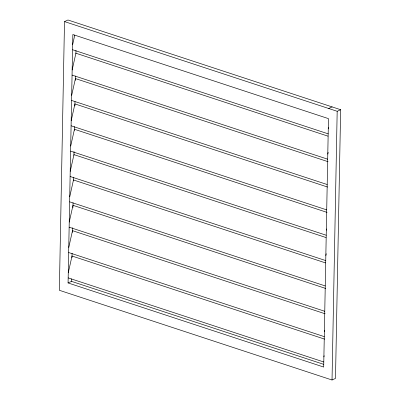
<?xml version="1.0" encoding="UTF-8"?>
<svg xmlns="http://www.w3.org/2000/svg" width="400" height="400" viewBox="0 0 400 400"><rect width="100%" height="100%" fill="white"/><g stroke="black" fill="none" stroke-linecap="round" stroke-linejoin="round"><path stroke-width="0.6" d="M64.51 21.58L59.355 290.285L332.025 380L335.49 378.42L340.645 109.715L67.975 20L64.51 21.58L337.18 111.295L340.645 109.715M68.07 282.95L72.84 34.525L328.465 118.63L323.695 367.055L68.07 282.95L71.535 281.37L323.605 364.305M71.535 281.37L71.58 278.87M71.99 257.65L72.075 253.28M72.475 232.36L72.565 227.69M72.95 207.575L73.045 202.72M73.465 180.875L73.535 177.13M73.955 155.285L74.025 151.54M74.435 130.4L74.505 126.57M74.9 105.975L74.985 101.605M75.395 80.38L75.475 76.01M75.91 53.54L75.97 50.42M332.025 380L337.18 111.295M72.645 44.665L74.79 35.07M72.155 70.015L75.915 53.225L327.985 136.16M71.67 95.365L75.43 78.57L328.09 161.705M71.185 120.71L74.94 103.92L327.605 187.055M70.695 146.06L74.455 129.27L327.115 212.405M70.21 171.41L73.965 154.62L326.035 237.56M69.725 196.76L73.48 179.97L325.55 262.905M69.235 222.11L72.995 205.32L325.655 288.45M68.75 247.46L72.505 230.67L325.17 313.8M68.265 272.81L72.02 256.02L324.685 339.15M328.27 128.77L328.54 127.575M327.785 154.12L328.185 152.32M326.325 230.17L326.595 228.97M325.84 255.52L326.24 253.72M324.38 331.565L324.645 330.37M323.89 356.915L324.16 355.72M328.66 108.49L332.125 106.91M72.545 49.735L328.175 133.84M72.06 75.085L327.685 159.19M71.575 100.435L327.2 184.54M71.085 125.78L326.715 209.89M70.6 151.13L326.225 235.24M70.115 176.48L325.74 260.59M69.625 201.83L325.255 285.94M69.14 227.18L324.765 311.29M68.655 252.53L324.28 336.635M68.165 277.88L323.795 361.985"/></g></svg>
